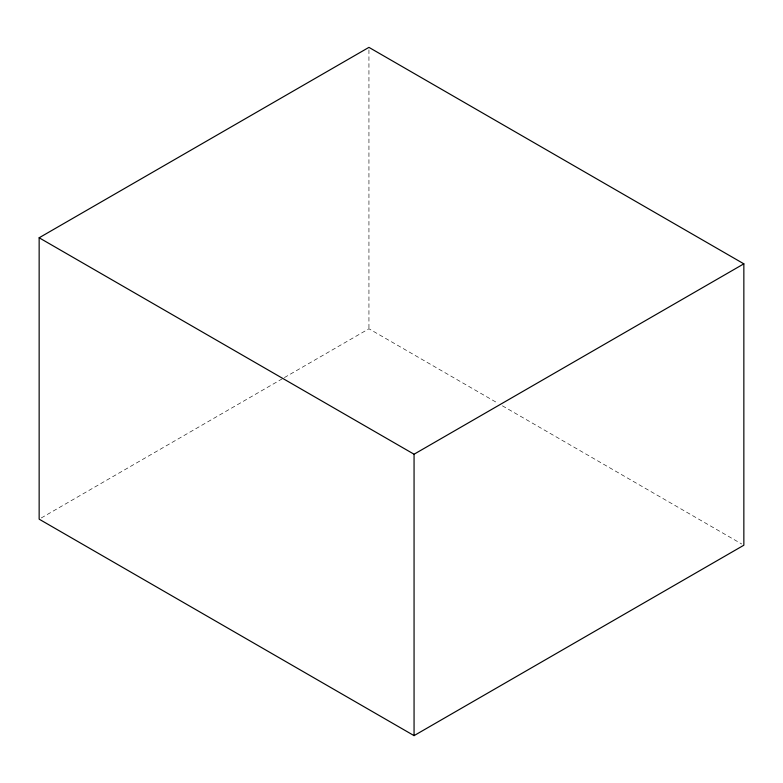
<?xml version="1.0" encoding="UTF-8"?>
<svg xmlns="http://www.w3.org/2000/svg" width="783" height="783" viewBox="0 0 783 783"><rect width="100%" height="100%" fill="white"/><g stroke="black" fill="none" stroke-linecap="round" stroke-linejoin="round"><path stroke-width="0.59" stroke-dasharray="3.92 2.94" d="M41.264 517.955L283.319 378.199M284.376 377.592L368.94 328.772L498.145 403.362M502.383 405.809L741.736 543.999M368.94 49.809L368.94 328.772"/><path stroke-width="1.17" d="M39.15 237.778L368.94 47.371L743.85 263.832L743.85 545.222L414.06 735.629L39.15 519.168L39.15 237.778L414.06 454.228L743.85 263.832M414.06 454.228L414.06 735.629"/></g></svg>
